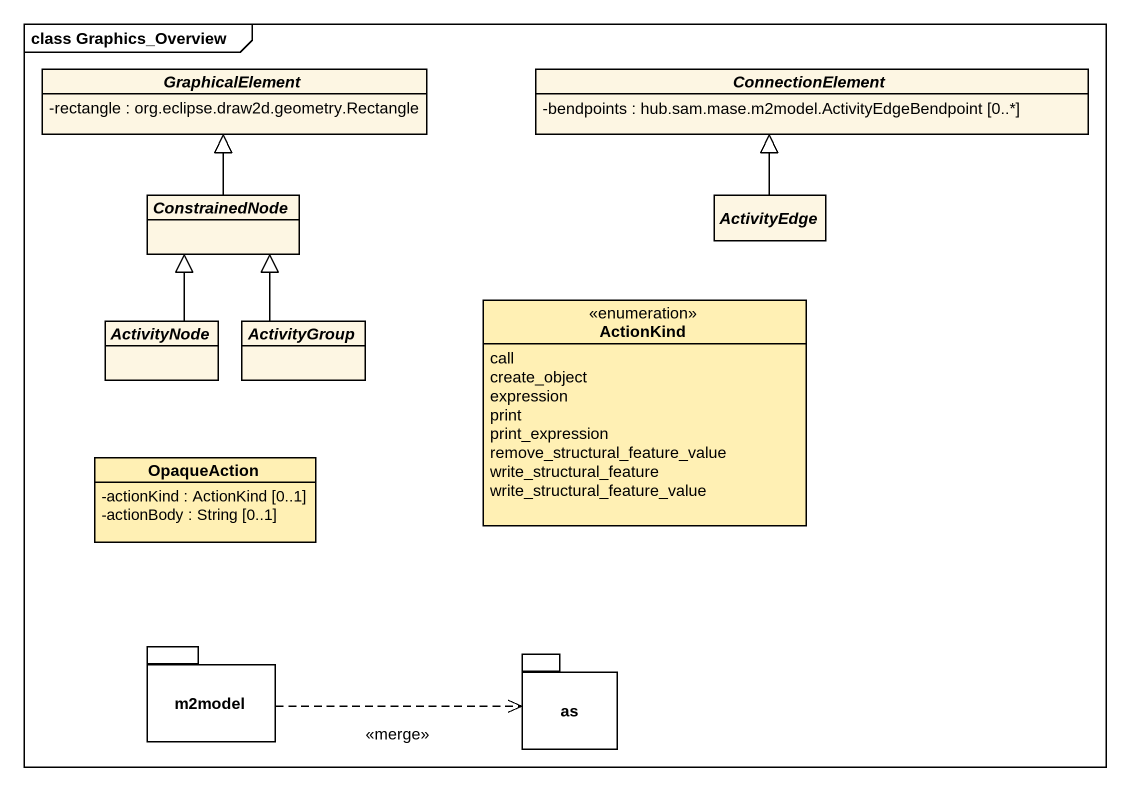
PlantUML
@startuml
mainframe class Graphics_Overview
hide circle
hide empty members
skinparam classAttributeIconSize 0
abstract class GraphicalElement {
  -rectangle : org.eclipse.draw2d.geometry.Rectangle
}
abstract class ConnectionElement {
  -bendpoints : hub.sam.mase.m2model.ActivityEdgeBendpoint [0..*]
}
abstract class ConstrainedNode
abstract class ActivityEdge
abstract class ActivityNode
abstract class ActivityGroup
enum ActionKind #FFF0B4 {
  call
  create_object
  expression
  print
  print_expression
  remove_structural_feature_value
  write_structural_feature
  write_structural_feature_value
}
class OpaqueAction #FFF0B4 {
  -actionKind : ActionKind [0..1]
  -actionBody : String [0..1]
}
package m2model {
}
package "as" as as_ {
}
ConstrainedNode -up-|> GraphicalElement
ActivityEdge -up-|> ConnectionElement
ActivityNode -up-|> ConstrainedNode
ActivityGroup -up-|> ConstrainedNode
m2model .right.> as_ : <<merge>>
@enduml
